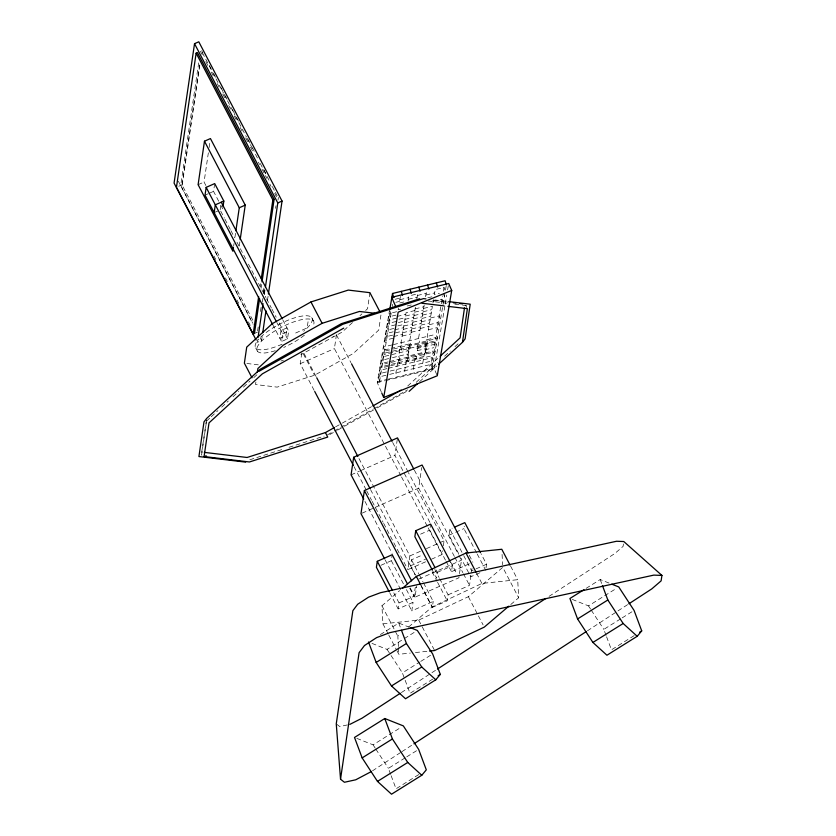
<?xml version="1.0" encoding="UTF-8"?>
<svg xmlns="http://www.w3.org/2000/svg" width="836" height="836" viewBox="0 0 836 836"><rect width="100%" height="100%" fill="white"/><g stroke="black" fill="none" stroke-linecap="round" stroke-linejoin="round"><path stroke-width="0.63" stroke-dasharray="4.18 3.13" d="M198.686 62.878L180.722 185.373L252.608 322.874M252.754 320.146L181.997 184.808L199.585 64.894M182.185 185.164L199.898 64.435M205.865 185.487L204.068 182.039L208.383 152.633M209.136 147.512L210.066 141.117M218.687 201.194L213.546 191.371L214.528 184.704M220.777 205.531L220.129 209.972L222.689 208.843L220.976 205.572M206.482 419.651L201.727 452.067L202.897 454.314M206.377 422.316L201.57 455.056L206.659 455.662M233.652 246.118L234.028 243.558M234.958 237.173L235.522 233.328M239.242 246.045L239.984 240.925M260.174 286.299L260.55 283.717M261.072 288.305L261.647 284.439M257.624 330.826L258.199 326.96M260.466 311.494L261.219 306.331M263.298 292.151L264.061 286.988M275.598 208.331L275.974 205.76M262.326 302.277L262.891 298.421M263.643 293.29L264.395 288.148M264.207 294.157L264.96 289.005M278.012 200.034L278.388 197.453M257.718 339.761L257.331 342.342L261.595 340.461L262.159 336.594M264.343 294.585L265.096 289.423M267.468 300.448L268.22 295.286M255.9 382.073L255.544 384.539L277.165 387.12L314.503 375.26L353.294 353.471L378.729 330.084L381.08 314.033M282.756 319.801L288.65 331.087L287.511 338.873L281.544 341.506L282.693 333.731L276.789 322.435M314.117 390.318L300.208 363.702L302.036 351.235M308.045 321.755L307.146 327.921L293.143 334.128M400.946 475.851L334.41 348.581L336.417 334.87L332.885 336.438M369.909 292.673L367.558 308.714L365.677 310.449M429.923 522.395L394.926 455.474L397.508 437.886M403.401 583.81L391.321 560.705L392.199 554.728M406.421 589.589L413.068 602.296L398.155 608.89L399.033 602.913L392.993 591.355M454.376 556.442L418.679 488.151L421.699 467.585M425.555 561.823L407.863 569.64L409.88 555.93L358.466 457.585M415.408 575.053L410.58 565.805L411.458 559.827L421.783 555.271M423.538 582.932L433.205 601.418L411.803 610.876L413.068 602.296M399.033 602.913L413.945 596.319L415.199 587.739L418.763 586.161M459.048 555.595L461.462 560.204L458.88 577.791L415.022 597.176L416.683 585.869M445.463 560.141L429.767 530.108L430.467 525.321M439.652 578.658L448.106 594.824L447.239 600.802L432.327 607.396L433.205 601.418M436.267 569.995L437.468 572.305L436.591 578.282L432.975 571.354M431.46 559.221L442.066 554.519L442.62 550.788M443.352 545.793L444.083 540.808L408.396 472.549M458.682 553.683L449.026 535.207L449.904 529.219L452.192 528.206M469.33 563.809L451.503 571.688L452.38 565.711L450.573 562.252M476.614 552.868L463.928 528.613L464.283 526.22M448.106 594.824L469.508 585.367L472.006 568.365M486.029 567.811L486.552 564.227L481.118 553.829M623.437 543.964L623.081 546.399L614.742 553.568L549.085 596.34M381.237 391.77L377.266 382.606L389.388 310.992M379.45 382.073L391.488 310.982M392.241 306.519L392.627 304.294M398.448 308.087L398.166 309.759L401.917 308.85M400.434 296.383L399.294 303.071L405.565 301.556M408.062 300.95L409.201 294.262M408.731 358.142L407.487 354.036L409.191 343.993L391.656 348.236M415.419 307.199L409.755 340.649L410.998 344.766M416.83 298.828L417.686 293.812L408.919 295.934M425.597 346.449L426.214 348.507L417.446 350.629L416.819 348.57L417.394 345.226L434.929 340.983L436.173 345.09M424.186 305.077L418.522 338.528L419.766 342.645M425.608 296.707L426.569 290.98M417.446 350.629L418.01 347.274L417.394 345.226M422.765 363.179L424.458 353.137L425.702 357.254M426.266 353.91L425.022 349.793L426.726 339.761L435.493 337.639L436.737 341.746L384.132 354.474L382.878 350.357L390.402 348.539M432.954 302.956L433.518 299.612M426.214 348.507L425.649 351.851L408.114 356.094L409.807 346.052L427.342 341.809L426.778 345.163L418.01 347.274M432.212 368.519L430.958 364.402L433.226 351.015L389.388 361.622M391.196 362.385L435.044 351.789L433.79 347.671L435.493 337.639M393.463 349.009L437.301 338.402L436.058 334.285L442.578 295.819M443.352 291.221L443.989 287.448L435.222 289.57L434.375 294.596L439.381 293.384M432.066 369.355L444.815 294.073M446.184 285.996L445.233 291.565L443.989 287.448M436.768 374.612L434.26 368.822L445.013 305.265M445.233 303.99L446.748 295.024M447.615 289.904L448.702 283.508M206.555 421.051L210.338 417.582M211.289 416.704L217.903 410.622M221.686 407.153L228.301 401.061M233.025 396.724L238.699 391.499M243.422 387.162L250.037 381.07M253.82 377.6L257.603 374.12M352.489 322.571L342.123 332.101L300.845 354.683M360.023 315.642L361.904 313.918M407.717 386.013L439.151 357.108M416.244 382.271L437.98 362.281M444.606 356.199L450.27 350.984M455.003 346.637L459.727 342.29M419.588 381.738L436.737 365.98M388.217 634.001L382.919 623.855L381.937 605.766L399.629 590.665M398.406 646.531L397.842 636.196L400.799 633.678M408.658 626.969L432.254 606.852L481.902 583.444L517.693 579.693L518.675 597.782L509.835 605.327M382.919 623.855L418.721 620.103L468.359 596.695L502.77 567.351L518.675 597.782M401.343 692.584L436.361 669.772M372.511 770.813L400.872 752.337M401.97 751.627L412.88 744.521M587.436 630.814L616.895 611.618M617.982 610.907L627.805 604.512M380.401 634.555L398.772 623.06L409.212 627.209M371.989 643.386L387.058 649.384L403.276 639.237M404.352 638.558L415.168 631.797M432.734 679.125L410.037 693.337L402.388 672.896L419.682 662.07M420.769 661.391L432.661 653.951M586.14 588.345L600.196 579.547L609.465 583.235M572.242 599.412L588.481 605.881L616.581 588.283M356.826 738.376L373.065 744.834L401.165 727.247M606.058 635.391L603.811 629.383L621.106 618.556M622.183 617.877L634.075 610.437M390.642 774.355L388.395 768.347L405.69 757.52M406.766 756.841L418.658 749.401M634.158 635.621L611.461 649.833L606.508 636.604M418.742 774.575L396.034 788.787L391.091 775.557M335.57 426.872L341.224 423.706M342.352 423.068L371.738 406.568M327.618 434.751L333.25 431.585M334.369 430.958L372.657 409.452M373.776 408.825L407.56 389.858M329.729 434.574L336.521 430.759M337.66 430.122L343.324 426.935M344.453 426.297L376.179 408.49M377.308 407.853L407.895 390.673M178.737 186.25L181.997 184.808M198.101 184.683L204.068 182.039M205.029 195.133L208.227 193.722M209.293 193.252L213.546 191.371M214.162 212.616L217.747 211.027M254.457 333.439L257.436 332.122M282.693 333.731L288.65 331.087M300.208 363.702L334.41 348.581M351.078 474.858L359.375 471.19M360.556 470.668L394.926 455.474M362.155 513.137L373.932 507.933M375.113 507.41L418.679 488.151M420.592 534.162L429.767 530.108M380.997 565.272L391.321 560.705M449.026 535.207L463.928 528.613M409.88 555.93L420.498 551.237M426.391 548.635L444.083 540.808M410.58 565.805L425.493 559.221M418.794 579.066L461.462 560.204M437.468 572.305L452.38 565.711M486.552 564.227L471.64 570.81L462.58 553.484M479.937 572.733L470.762 576.788L461.106 558.312M280.927 361.006L283.414 360.222M249.818 459.758L282.641 449.319M289.047 447.281L324.075 436.152M395.135 299.267L400.151 298.055M399.859 299.727L408.637 297.606M417.404 295.484L426.172 293.363M395.825 302.308L399.577 301.399M408.344 299.278L417.122 297.156M425.89 295.035L434.657 292.913M427.823 297.783L434.093 296.268M407.216 305.966L412.232 304.753M433.236 301.284L442.004 299.163L443.247 303.28M396.63 311.734L389.116 313.552L390.36 317.67M415.137 308.871L423.904 306.749M396.065 315.088L388.541 316.907L389.795 321.014M414.855 310.543L406.087 312.664L400.987 342.77L402.231 346.888M423.622 308.421L432.39 306.3L427.29 336.406L428.534 340.524M397.027 316.457L405.805 314.336M414.572 312.215L423.34 310.093M396.745 318.129L387.977 320.251L389.221 324.358M405.512 316.008L414.29 313.887M423.058 311.765L431.825 309.644M398.971 319.195L405.23 317.68M413.998 315.559L422.776 313.437M396.18 321.473L387.413 323.595L388.656 327.712M404.948 319.352L413.715 317.231M422.483 315.109L431.261 312.988M398.406 322.539L404.666 321.024M413.433 318.903L422.201 316.781M395.616 324.817L386.849 326.939L388.092 331.056M404.384 322.696L413.151 320.575M421.919 318.453L430.686 316.332M397.842 325.883L404.101 324.368M412.869 322.247L421.637 320.125M430.404 318.014L439.172 315.893L440.415 320M393.798 328.464L386.284 330.283L387.528 334.4M403.819 326.04L412.587 323.919M421.354 321.808L430.122 319.686M394.77 329.833L403.537 327.712M412.305 325.591L421.072 323.48M393.233 331.808L385.709 333.627L386.964 337.744M403.255 329.384L412.023 327.273M420.79 325.152L429.558 323.03M395.449 332.874L402.973 331.066M411.74 328.945L420.508 326.824M429.276 324.702L438.043 322.581L439.287 326.698M392.659 335.152L385.145 336.971L386.389 341.088M402.68 332.738L411.458 330.617M420.226 328.496L428.993 326.374M393.631 336.532L402.398 334.41M411.166 332.289L419.944 330.168M393.348 338.204L384.581 340.325L385.824 344.432M402.116 336.082L410.884 333.961M428.429 329.718L437.197 327.597L438.44 331.714M392.22 344.892L383.452 347.013L384.696 351.13L389.701 349.918M393.474 344.589L436.058 334.285M416.819 348.57L434.365 344.327L435.608 348.445M388.698 358.581L381.185 360.389L382.428 364.506L387.434 363.294M392.46 357.672L407.487 354.036M425.022 349.793L433.79 347.671M388.134 361.925L380.62 363.744L381.864 367.85L388.123 366.335M423.894 356.481L380.046 367.088L381.3 371.194M390.631 365.729L434.469 355.133L433.226 351.015M386.995 368.613L379.481 370.432L380.725 374.549M388.249 368.31L432.097 357.703L433.341 361.821M386.431 371.957L378.917 373.776L380.161 377.893M390.193 371.048L431.533 361.058L432.776 365.165M385.866 375.301L378.353 377.12L379.596 381.237M389.628 374.392L430.958 364.402M377.402 381.77L387.11 379.419M388.364 379.116L434.396 367.986M377.266 382.606L384.466 380.861M385.72 380.558L434.26 368.822M347.348 724.927L339.74 726.578L337.127 724.53M397.058 650.899L398.824 654.285L410.34 653.083M415.45 652.54L428.231 651.202M434.845 299.957L448.744 301.618M432.651 300.312L448.2 302.172M428.105 300.97L447.187 303.249M454.826 304.158L461.19 304.921M462.454 305.067L467.543 305.683M246.913 363.482L259.63 364.998M588.481 605.881L590.571 609.078M591.261 610.155L603.811 629.383M387.058 649.384L402.388 672.896M373.065 744.834L375.155 748.042M375.845 749.108L388.395 768.347M465.631 305.307L466.801 307.543M510.629 566.16L517.693 579.693M477.22 554.028L485.674 570.204M469.268 555.292L472.904 562.231M476.593 573.297L481.902 583.444M201.675 50.703L202.876 53.023M209.522 65.73L211.33 69.2M213.755 73.819L215.563 77.288M220.997 87.686L222.815 91.155M225.229 95.774L227.037 99.244M232.481 109.641L234.289 113.1M236.703 117.73L238.521 121.189M248.187 139.685L249.995 143.144M252.409 147.773L254.228 151.232M263.894 169.718L265.702 173.188M202.385 52.752L212.03 71.206M212.637 72.366L223.494 93.13M224.1 94.28L234.958 115.054M235.553 116.204L246.411 136.968M247.017 138.128L253.047 149.665M255.461 154.273L257.875 158.892M260.289 163.511L269.328 180.816M272.348 186.585L274.762 191.193M275.368 192.353L277.176 195.812M200.389 51.278L202.207 54.737M205.834 61.676L208.854 67.455M211.268 72.074L213.682 76.693M217.308 83.631L219.116 87.09M222.742 94.029L225.156 98.648M228.782 105.576L230.6 109.046M234.216 115.985L236.64 120.603M240.256 127.532L242.074 131.001M245.7 137.94L248.114 142.559M250.528 147.178L253.548 152.957M258.387 162.205L259.588 164.514M262.002 169.133L266.841 178.381M269.861 184.15L271.073 186.47M274.689 193.398L276.507 196.868M449.904 529.219L461.974 552.324M414.405 470.198L458.441 554.435M454.983 557.591L462.851 572.639M463.457 573.799L469.508 585.367M336.417 334.87L350.942 362.636M392.669 442.463L407.79 471.389M450.437 561.635L456.466 573.172M468.359 596.695L477.784 614.732M478.38 615.86L483.093 624.868M446.069 561.301L451.503 571.688M401.552 477.011L427.551 526.753M428.157 527.913L442.066 554.519M311.734 317.628L313.416 320.846M434.825 569.41L439.057 577.498M432.139 571.928L436.967 581.166M437.573 582.326L447.239 600.802M304.032 353.461L316.729 377.757M411.458 559.827L418.711 573.695M419.306 574.844L422.932 581.783M303.332 353.889L314.503 375.26M421.062 585.43L432.254 606.852M420.853 585.451L432.327 607.396M370.547 489.582L415.189 574.98M220.735 211.132L224.351 218.05M224.957 219.199L230.381 229.576M230.976 230.726L234.592 237.643M237.006 242.262L246.045 259.557M248.459 264.166L254.489 275.692M255.095 276.852L265.942 297.606M266.548 298.755L271.366 307.982M271.972 309.132L276.183 317.199M279.203 322.968L287.511 338.873M354.036 466.676L366.137 489.812M366.732 490.972L371.571 500.231M372.177 501.381L383.066 522.207M383.672 523.367L407.863 569.64M272.63 324.452L281.544 341.506M364.956 501.401L392.105 553.327M410.204 587.948L415.022 597.176M409.713 588.23L413.945 596.319M418.721 620.103L421.668 625.736M422.253 626.864L434.626 650.533M385.187 559.953L411.803 610.876M178.34 181.213L253.151 324.305M260.393 338.152L261.595 340.461M213.985 256.025L215.792 259.484M225.459 277.97L227.277 281.439M236.933 299.925L238.751 303.395M248.417 321.881L250.225 325.35M389.701 592.714L398.155 608.89M255.711 347.933L257.394 351.151M381.937 605.766L397.842 636.196M388.813 635.13L396.473 649.781M600.196 579.547L601.993 584.354M398.772 623.06L400.569 627.867M443.456 293.499L444.386 296.581M426.726 339.761L427.969 343.868M426.161 343.105L426.778 345.163M416.934 359.375L415.691 355.258L413.423 368.645L414.666 372.751M409.191 343.993L410.434 348.11M409.243 349.396L408.626 347.337L382.313 353.701L383.557 357.818M408.679 352.74L408.052 350.692L381.749 357.045L382.992 361.162M408.167 361.497L406.923 357.38L404.655 370.756L405.899 374.873M389.68 310.208L390.924 314.326M401.667 350.232L400.423 346.114L398.72 356.157L399.963 360.264M399.399 363.618L398.155 359.501L395.888 372.877L397.131 376.994M502.07 554.425L502.624 564.77M398.479 647.827L398.824 654.285M275.232 350.702A31.883 9.583 -27.6 0 1 258.261 345.226A31.883 9.583 -27.6 0 1 293.227 322.09A31.883 9.583 -27.6 0 1 313.228 325.559M304.409 335.163A31.883 9.583 -27.6 0 1 283.728 347.442M260.539 337.274A31.883 9.583 -27.6 0 1 302.433 316.018A31.883 9.583 -27.6 0 1 303.635 331.213M282.045 344.223A31.883 9.583 -27.6 0 1 258.867 339.029M281.011 330.513L279.861 338.287L285.828 335.654L286.978 327.869L281.011 330.513"/><path stroke-width="1.25" d="M268.408 293.99L282.045 201.048L198.79 41.8L194.527 43.681L174.076 183.094L256.129 340.043M262.023 281.857L274.124 199.334L197.411 52.595L196.136 53.159L176.459 187.254L253.183 334.003L254.457 333.439L259.568 298.619M240.172 239.65L245.241 205.123L210.442 138.557L204.475 141.2L198.101 184.683L232.899 251.239L233.463 247.404M223.013 206.628L223.829 201.068L214.695 183.586L206.168 187.358L205.029 195.133L272.63 324.452M214.162 212.616L215.301 204.83L223.829 201.068M235.898 230.778L239.274 207.756L204.475 141.2M253.183 334.003L258.658 296.613M261.313 278.555L272.849 199.909L196.136 53.159M258.094 337.18L263.016 303.625M265.472 286.842L277.782 202.939L194.527 43.681M262.734 332.718L265.952 310.773M257.352 372.198L257.896 368.498L283.331 345.111L322.121 323.323L359.459 311.452L374.727 313.281M413.799 469.048L397.508 437.886L353.659 457.271L351.078 474.858L363.744 499.092M468.055 552.972L422.075 465.015L364.381 490.523L360.985 513.659L384.581 558.793M371.424 771.523L355.76 779.789L344.422 782.266L340.534 779.204L359.093 652.686L364.475 645.528L376.608 637.628L389.816 632.664L653.815 575.116L661.924 575.429L661.119 580.863L651.798 588.878L628.891 603.801M407.299 583.612L392.199 554.728L377.287 561.322L376.409 567.299L389.095 591.564M449.967 561.092L430.644 524.13L415.732 530.714L414.855 536.691L432.369 570.194M464.492 307.92L460.113 337.849L440.102 356.24M438.639 364.224L462.454 342.332L467.387 308.672L447.95 306.352M389.869 309.101L392.512 293.478L445.118 280.76L446.372 284.877M393.892 296.759L393.756 297.595L392.512 293.478M451.712 290.458L437.27 375.772L383.714 397.497L398.155 312.183L451.712 290.458L448.702 283.508L391.708 297.292L395.679 306.457M462.454 342.332L465.119 338.862L470.208 304.189L448.744 301.618M368.509 642.006L376.158 662.446L391.488 685.959L405.523 698.75L435.786 679.804L440.3 674.391L432.661 653.951L417.331 630.438L410.371 627.669M421.783 775.254L426.308 769.841L418.658 749.401L403.328 725.888L384.769 718.511L354.506 737.457L362.155 757.897L377.485 781.409L391.52 794.2L421.783 775.254L407.749 762.453L392.418 738.951L384.769 718.511M583.977 589.693L569.922 598.492L577.572 618.943L592.902 642.445L606.936 655.236L637.21 636.29L641.724 630.887L634.075 610.437L618.745 586.935L611.785 584.165M409.117 391.373L417.686 383.494M402.586 588.157L416.349 576.422L465.986 553.014L501.788 549.262L510.033 565.042M508.852 606.163L484.274 627.125L434.626 650.533L429.516 651.066M400.245 693.295L361.946 718.249L349.887 724.373M437.458 669.061L545.803 598.482M413.966 743.81L586.339 631.525M376.158 662.446L406.421 643.501L401.479 630.271M391.488 685.959L421.752 667.013L435.786 679.804M438.148 675.749L440.3 674.391M577.572 618.943L607.835 599.997L602.442 585.555M362.155 757.897L392.418 738.951M592.902 642.445L623.165 623.499L637.21 636.29M377.485 781.409L407.749 762.453M639.561 632.235L641.724 630.887M379.91 311.786L369.909 292.673L348.288 290.082L310.95 301.953L272.16 323.741L246.724 347.128L244.373 363.179L252.012 377.799M258.961 371.341L342.791 324.253L423.486 298.609L426.005 298.901M343.721 328.151L262.358 373.849L209.01 422.891L204.078 456.55L249.421 461.974L327.743 437.071L325.403 432.588L247.08 457.48L204.318 452.38M325.403 432.588L334.442 427.51M372.866 405.93L401.113 390.067M239.274 207.756L245.241 205.123M272.849 199.909L274.124 199.334M277.782 202.939L282.045 201.048M454.491 527.192L464.806 522.636L480.512 552.669M419.693 298.765L341.381 323.657L260.006 369.355L206.67 418.408L203.994 421.866L198.916 456.55L245.638 462.13M453.384 302.789L455.975 303.102M459.863 303.562L462.454 303.876M422.044 303.249L444.062 305.882M661.924 575.429L623.802 541.54L616.55 541.258L380.359 592.745L368.54 597.176L357.683 604.25L352.865 610.656L336.26 723.851L340.534 779.204M607.835 599.997L623.165 623.499M406.421 643.501L421.752 667.013M465.986 553.014L476.008 572.169M351.538 363.796L392.063 441.314M310.95 301.953L322.121 323.323M415.732 530.714L435.054 567.686M316.729 377.757L357.86 456.435M221.268 202.197L282.15 318.652M416.349 576.422L420.466 584.312M353.659 457.271L369.951 488.433M314.723 391.478L353.429 465.516M206.168 187.358L276.183 321.285M364.381 490.523L411.573 580.801M377.287 561.322L392.387 590.206M381.728 392.92L383.714 397.497M436.35 282.881L437.594 286.999M427.583 285.003L428.826 289.12M418.815 287.124L420.059 291.241M410.048 289.246L411.291 293.352M401.28 291.367L402.524 295.474"/></g></svg>
